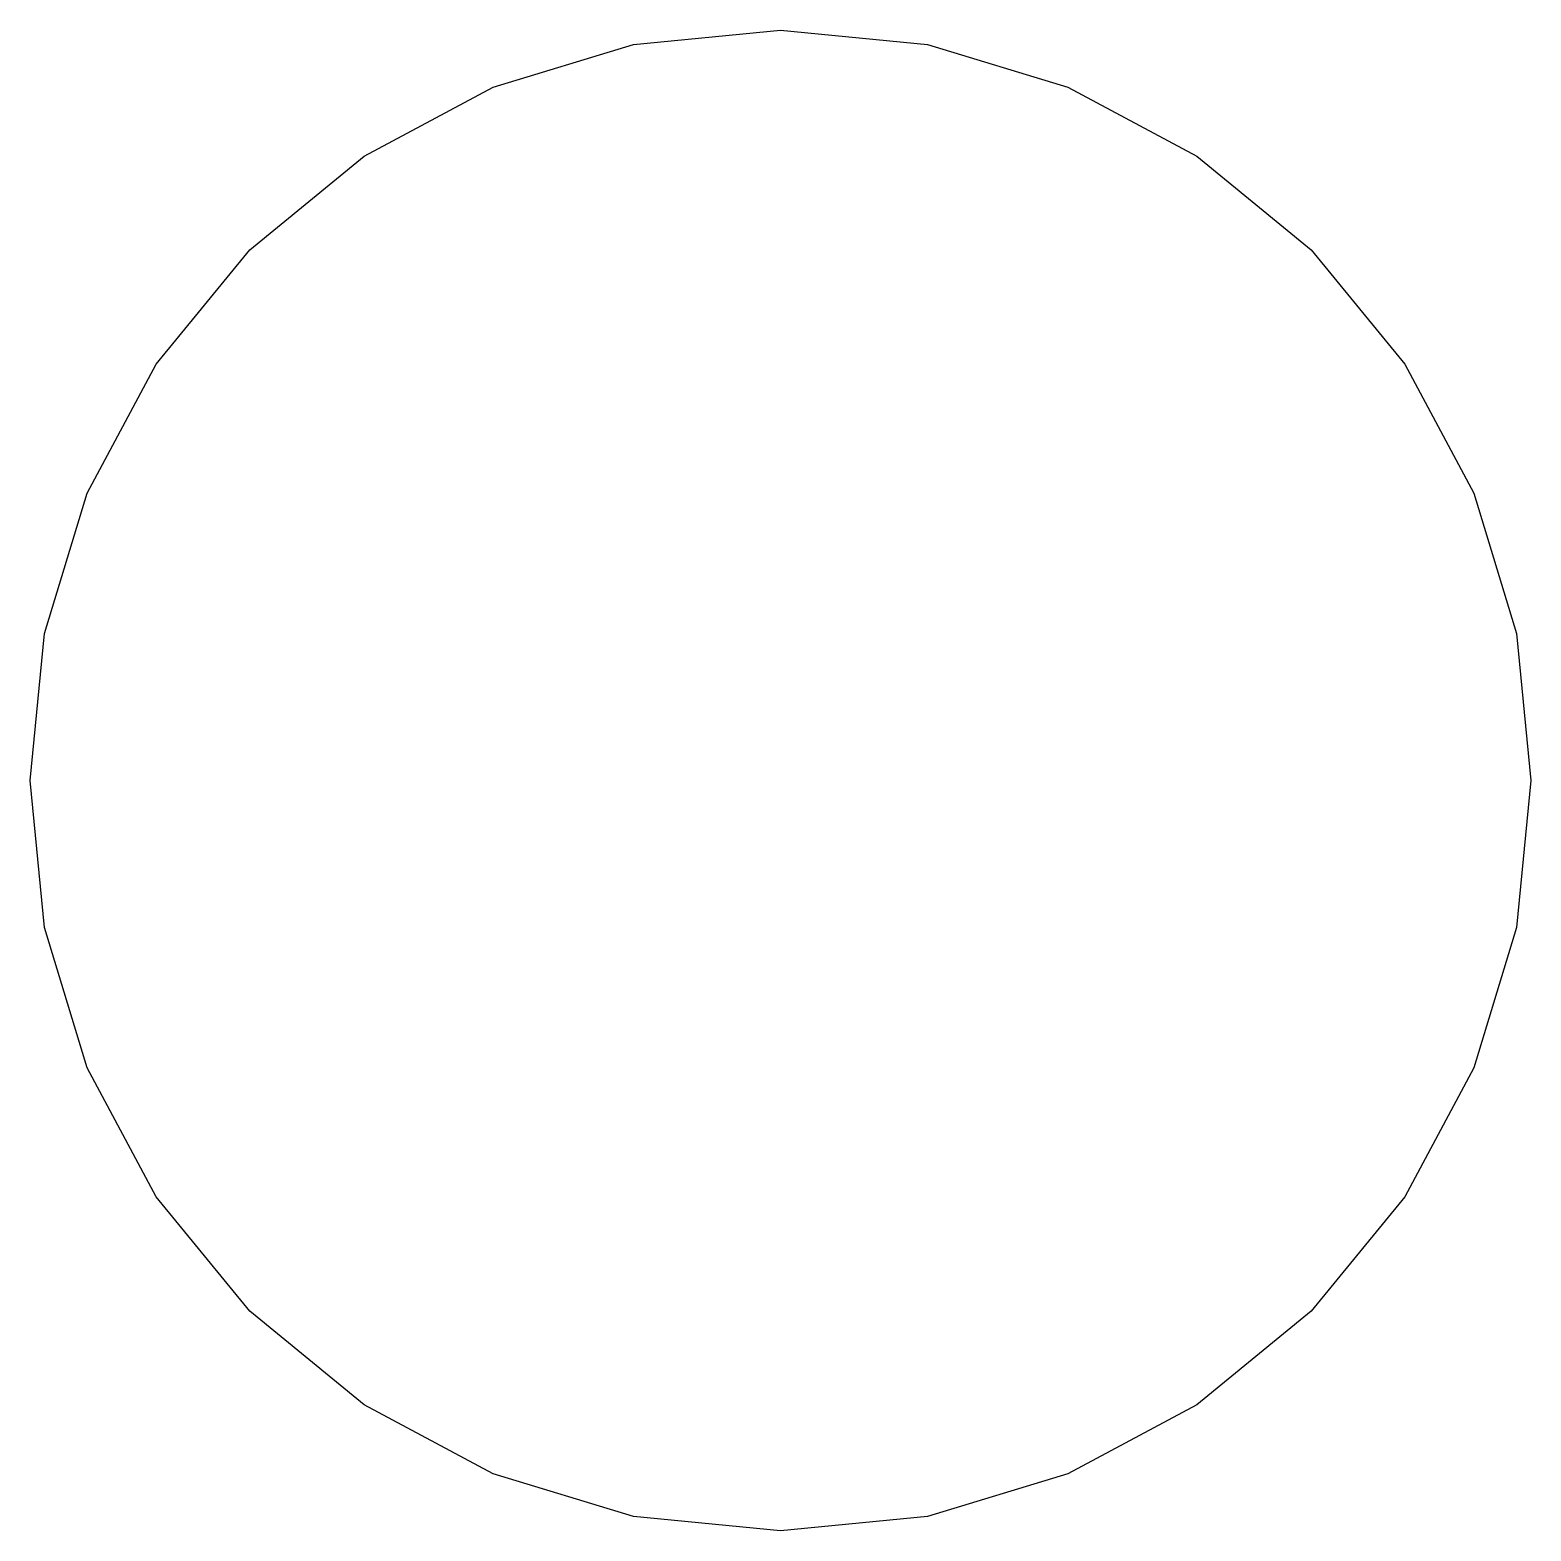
# Model space of a CAD drawing. Extents: x 105.2 to 123.4, y 269.3 to 287.5.
import ezdxf

# ---------------------------------------------------------------- set-up
doc = ezdxf.new("R2010")
doc.units = 0

msp = doc.modelspace()

# ---------------------------------------------------------------- linework, layer by layer
at = {"layer": 'Layer 1'}
for p, q in [((112.538623, 287.335467), (114.32662, 287.51237)), ((114.32662, 287.51237), (116.114618, 287.335468)), ((110.83564, 286.817971), (112.538623, 287.335467)), ((116.114618, 287.335468), (117.817603, 286.817974)), ((109.265525, 285.979705), (110.83564, 286.817971)), ((117.817603, 286.817974), (119.38772, 285.979708)), ((107.87613, 284.84049), (109.265525, 285.979705)), ((119.38772, 285.979708), (120.777116, 284.840493)), ((106.736915, 283.451095), (107.87613, 284.84049)), ((120.777116, 284.840493), (121.916333, 283.451099)), ((105.898649, 281.88098), (106.736915, 283.451095)), ((121.916333, 283.451099), (122.7546, 281.880982)), ((105.381153, 280.177997), (105.898649, 281.88098)), ((122.7546, 281.880982), (123.272096, 280.177998)), ((105.20425, 278.39), (105.381153, 280.177997)), ((123.272096, 280.177998), (123.449, 278.39)), ((105.381153, 276.602003), (105.20425, 278.39)), ((123.449, 278.39), (123.272096, 276.602002)), ((123.449, 278.39), (123.449, 278.39)), ((105.898649, 274.89902), (105.381153, 276.602003)), ((123.272096, 276.602002), (122.7546, 274.899018)), ((106.736915, 273.328905), (105.898649, 274.89902)), ((122.7546, 274.899018), (121.916333, 273.328901)), ((107.87613, 271.93951), (106.736915, 273.328905)), ((121.916333, 273.328901), (120.777116, 271.939507)), ((109.265525, 270.800295), (107.87613, 271.93951)), ((120.777116, 271.939507), (119.38772, 270.800292)), ((110.83564, 269.962029), (109.265525, 270.800295)), ((119.38772, 270.800292), (117.817603, 269.962026)), ((112.538623, 269.444533), (110.83564, 269.962029)), ((117.817603, 269.962026), (116.114618, 269.444532)), ((114.32662, 269.26763), (112.538623, 269.444533)), ((116.114618, 269.444532), (114.32662, 269.26763))]:
    msp.add_line(p, q, dxfattribs=at)

doc.saveas('drawing.dxf')
